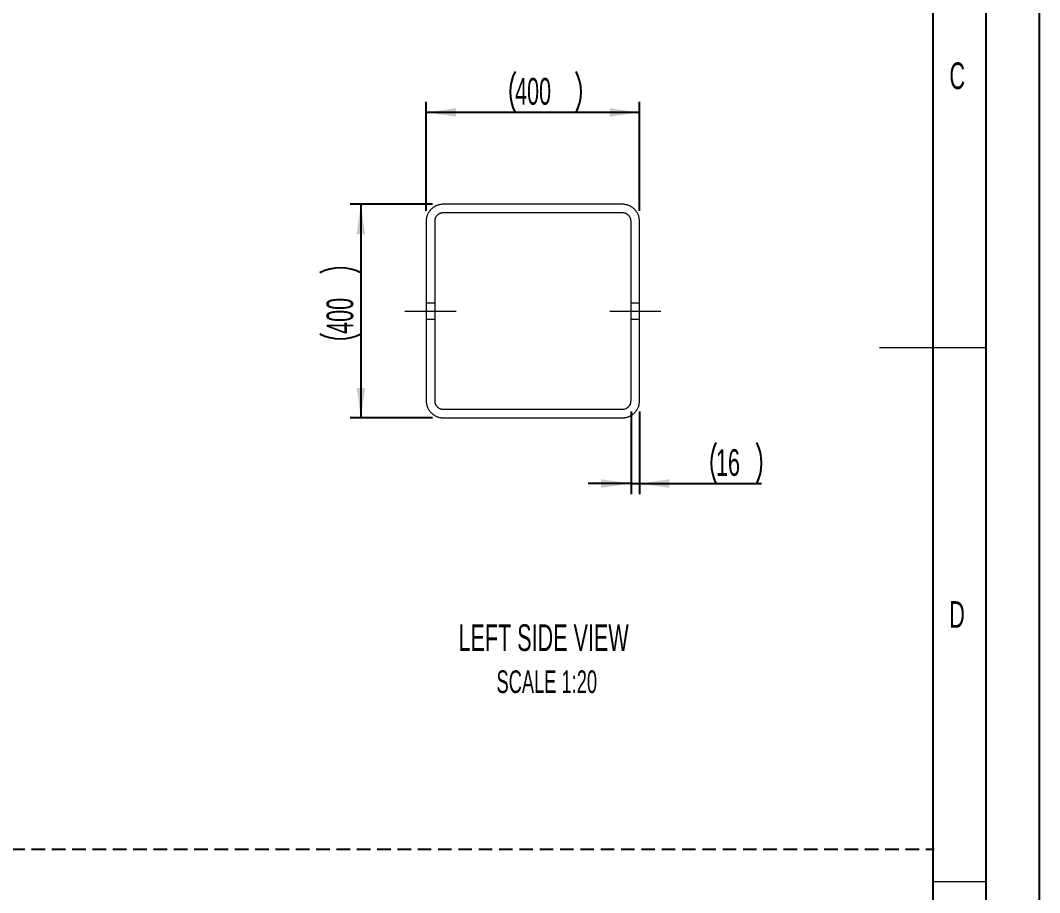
# Paper-space layout 'Sheet4' of a CAD drawing. Header units: millimetres. Extents: x 0 to 420, y 0 to 300.
# Drawn here: x 324.5 to 420, y 97.4 to 179.2 of the extents above; entities that cross this region are included whole.
import ezdxf

# ---------------------------------------------------------------- set-up
doc = ezdxf.new("R2010")
doc.units = ezdxf.units.MM
doc.linetypes.add('CENTERX2', pattern=[20.32, 12.7, -2.54, 2.54, -2.54])
doc.linetypes.add('HIDDEN', pattern=[1.905, 1.27, -0.635])
for name, color, linetype in [('BORDER', 7, 'Continuous'), ('DASH', 7, 'HIDDEN'), ('DIMS', 7, 'Continuous')]:
    doc.layers.add(name, color=color, linetype=linetype)
doc.styles.add('SLDTEXTSTYLE0', font='TXT', dxfattribs={"width": 0.605})
doc.dimstyles.new('SLDDIMSTYLE6', dxfattribs={"dimtxt": 2.5, "dimasz": 2.8, "dimexe": 0, "dimexo": 0.0625, "dimtad": 1, "dimdec": 0, "dimlfac": 20, "dimrnd": 1e-09, "dimzin": 12, "dimdsep": 46, "dimtxsty": 'SLDTEXTSTYLE0', "dimsah": 1, "dimcen": 0.09, "dimadec": 0, "dimazin": 3, "dimtfac": 1, "dimtdec": 0, "dimtofl": 0, "dimtmove": 0, "dimatfit": 3, "dimfxl": 1, "dimfrac": 2, "dimtolj": 1, "dimtzin": 12, "dimarcsym": 0})
doc.dimstyles.new('SLDDIMSTYLE7', dxfattribs={"dimtxt": 2.5, "dimasz": 2.8, "dimexe": 0, "dimexo": 0.0625, "dimtad": 1, "dimdec": 0, "dimlfac": 20, "dimrnd": 1e-09, "dimzin": 12, "dimdsep": 46, "dimtxsty": 'SLDTEXTSTYLE0', "dimsah": 1, "dimcen": 0.09, "dimadec": 0, "dimazin": 3, "dimtfac": 1, "dimtdec": 0, "dimtmove": 0, "dimatfit": 0, "dimfxl": 1, "dimfrac": 2, "dimtolj": 1, "dimtzin": 12, "dimarcsym": 0})

# ---------------------------------------------------------------- blocks, each defined once
blk = doc.blocks.new('_D_101')
at = {"layer": 'DIMS', "transparency": 16777216}
for p, q in [((362.505, 161.332), (362.505, 171.541)), ((382.505, 161.332), (382.505, 171.541)), ((382.505, 170.541), (362.505, 170.541))]:
    blk.add_line(p, q, dxfattribs=at)
for centre, start, end in [((374.675, 172.46), 153.43495, 206.56505), ((372.73, 172.46), 333.43495, 26.56505)]:
    blk.add_arc(centre, 4.29, start, end, dxfattribs=at)
for points in [[(362.505, 170.541), (365.305, 170.141), (365.305, 170.941)], [(382.505, 170.541), (379.705, 170.941), (379.705, 170.141)]]:
    blk.add_solid(points, dxfattribs=at)
at = {"layer": 'DIMS', "transparency": 16777216, "insert": (370.838, 173.764), "char_height": 2.5, "attachment_point": 1, "style": 'SLDTEXTSTYLE0'}
blk.add_mtext('400', dxfattribs=at)
blk = doc.blocks.new('_D_102')
at = {"layer": 'DIMS', "transparency": 16777216}
for p, q in [((363.105, 161.932), (355.391, 161.932)), ((356.391, 161.932), (356.391, 141.932)), ((363.105, 141.932), (355.391, 141.932))]:
    blk.add_line(p, q, dxfattribs=at)
for centre, start, end in [((354.473, 151.682), 63.43495, 116.56505), ((354.473, 153.626), 243.43495, 296.56505)]:
    blk.add_arc(centre, 4.29, start, end, dxfattribs=at)
for points in [[(356.391, 161.932), (355.991, 159.132), (356.791, 159.132)], [(356.391, 141.932), (356.791, 144.732), (355.991, 144.732)]]:
    blk.add_solid(points, dxfattribs=at)
at = {"layer": 'DIMS', "transparency": 16777216, "insert": (353.169, 149.789), "char_height": 2.5, "attachment_point": 1, "rotation": 90, "style": 'SLDTEXTSTYLE0'}
blk.add_mtext('400', dxfattribs=at)
blk = doc.blocks.new('_D_103')
at = {"layer": 'DIMS', "transparency": 16777216}
for p, q in [((381.705, 142.532), (381.705, 134.767)), ((382.505, 142.532), (382.505, 134.767)), ((381.705, 135.767), (377.705, 135.767)), ((381.705, 135.767), (382.505, 135.767)), ((382.505, 135.767), (393.94, 135.767))]:
    blk.add_line(p, q, dxfattribs=at)
for centre, start, end in [((393.505, 137.685), 153.43495, 206.56505), ((389.651, 137.685), 333.43495, 26.56505)]:
    blk.add_arc(centre, 4.29, start, end, dxfattribs=at)
for points in [[(381.705, 135.767), (378.905, 136.167), (378.905, 135.367)], [(382.505, 135.767), (385.305, 135.367), (385.305, 136.167)]]:
    blk.add_solid(points, dxfattribs=at)
at = {"layer": 'DIMS', "transparency": 16777216, "insert": (389.668, 138.99), "char_height": 2.5, "attachment_point": 1, "style": 'SLDTEXTSTYLE0'}
blk.add_mtext('16', dxfattribs=at)

psp = doc.layouts.new('Sheet4')

# ---------------------------------------------------------------- linework, layer by layer
at = {"color": 7, "linetype": 'Continuous', "lineweight": 18}
for p, q in [((380.9053403, 161.9317384), (364.1053403, 161.9317384)), ((380.9053403, 161.1317384), (364.1053403, 161.1317384)), ((362.5053403, 160.3317384), (362.5053403, 143.5317384)), ((363.3053403, 160.3317384), (363.3053403, 143.5317384)), ((381.7053403, 143.5317384), (381.7053403, 160.3317384)), ((382.5053403, 143.5317384), (382.5053403, 160.3317384)), ((364.1053403, 142.7317384), (380.9053403, 142.7317384)), ((364.1053403, 141.9317384), (380.9053403, 141.9317384))]:
    psp.add_line(p, q, dxfattribs=at)
at = {"color": 7, "linetype": 'HIDDEN', "lineweight": 18}
for p, q in [((363.3053403, 152.6817384), (362.5053403, 152.6817384)), ((382.5053403, 152.6817384), (381.7053403, 152.6817384)), ((362.5053403, 151.1817384), (363.3053403, 151.1817384)), ((381.7053403, 151.1817384), (382.5053403, 151.1817384))]:
    psp.add_line(p, q, dxfattribs=at)
at = {"color": 7, "linetype": 'Continuous', "lineweight": 18}
for points, knots in [([(364.1053403, 161.9317384), (364.0456288, 161.9317384), (363.9865352, 161.9283981), (363.8700024, 161.9154218), (363.8124792, 161.9057843), (363.7272786, 161.8867034), (363.6989824, 161.8795483), (363.6431132, 161.8637921), (363.6156597, 161.85523), (363.5346622, 161.8275933), (363.4824768, 161.8065749), (363.4066978, 161.7714168), (363.3818559, 161.7590906), (363.3329841, 161.7332483), (363.3088992, 161.7196961), (363.2385791, 161.6777345), (363.1940677, 161.6479337), (363.0668801, 161.5535206), (362.9904838, 161.4839476), (362.904348, 161.3892228), (362.8876133, 161.3699012), (362.8553747, 161.3308515), (362.8398296, 161.311079), (362.7948473, 161.2510368), (362.7670586, 161.2100443), (362.6899261, 161.0842539), (362.6467594, 160.9966648), (362.6028916, 160.8824171), (362.5946129, 160.8592827), (362.5791715, 160.8127883), (362.5720071, 160.7894323), (362.5521577, 160.7190387), (362.5411132, 160.6716758), (362.5233595, 160.5760754), (362.5166504, 160.527838), (362.5098933, 160.4548105), (362.508193, 160.4303561), (362.5059164, 160.3812193), (362.5053403, 160.3564785), (362.5053403, 160.3317384)], [0, 0, 0, 0, 0.0625, 0.0625, 0.125, 0.125, 0.15625, 0.15625, 0.1875, 0.1875, 0.25, 0.25, 0.28125, 0.28125, 0.3125, 0.3125, 0.375, 0.375, 0.5, 0.5, 0.53125, 0.53125, 0.5625, 0.5625, 0.625, 0.625, 0.75, 0.75, 0.78125, 0.78125, 0.8125, 0.8125, 0.875, 0.875, 0.9375, 0.9375, 0.96875, 0.96875, 1, 1, 1, 1]), ([(382.5053403, 160.3317384), (382.5053403, 160.4300327), (382.4963587, 160.5272329), (382.4696305, 160.6714228), (382.4584399, 160.7193827), (382.4318976, 160.8134116), (382.4165411, 160.8595969), (382.3642977, 160.9957365), (382.3213009, 161.0832937), (382.2438042, 161.2097812), (382.2157273, 161.2512145), (382.1551305, 161.3320259), (382.1229026, 161.3710294), (382.0202643, 161.4838148), (381.9439925, 161.5534293), (381.8157694, 161.648534), (381.7705062, 161.6787551), (381.6769076, 161.7344678), (381.6283791, 161.7601286), (381.527608, 161.8068202), (381.4753675, 161.8278535), (381.3939014, 161.8555923), (381.3661552, 161.8642156), (381.3104537, 161.8798728), (381.2824044, 161.8869427), (381.1411602, 161.9184942), (381.0250081, 161.9317384), (380.9053403, 161.9317384)], [0, 0, 0, 0, 0.125, 0.125, 0.1875, 0.1875, 0.25, 0.25, 0.375, 0.375, 0.4375, 0.4375, 0.5, 0.5, 0.625, 0.625, 0.6875, 0.6875, 0.75, 0.75, 0.8125, 0.8125, 0.84375, 0.84375, 0.875, 0.875, 1, 1, 1, 1]), ([(364.1053403, 161.1317384), (364.0906892, 161.1317384), (364.0759373, 161.1313314), (364.0467527, 161.129724), (364.032259, 161.128525), (363.9890656, 161.1237734), (363.9606529, 161.1190695), (363.9185919, 161.1097687), (363.9046648, 161.1062934), (363.8769967, 161.0985926), (363.8632362, 161.0943577), (363.822774, 161.0807155), (363.7967075, 161.0703293), (363.7462511, 161.0471583), (363.7218617, 161.0343726), (363.6746871, 161.0064891), (363.6520073, 160.9914367), (363.5875514, 160.9439028), (363.5488623, 160.9088063), (363.4791888, 160.8323475), (363.4489942, 160.7918273), (363.4100565, 160.728221), (363.3981319, 160.7065275), (363.3763492, 160.6621662), (363.3664783, 160.6394427), (363.3403368, 160.5708317), (363.327339, 160.5242108), (363.3142123, 160.4529795), (363.3109056, 160.4290179), (363.3064676, 160.380649), (363.3053403, 160.3561183), (363.3053403, 160.3317384)], [0, 0, 0, 0, 0.03125, 0.03125, 0.0625, 0.0625, 0.125, 0.125, 0.15625, 0.15625, 0.1875, 0.1875, 0.25, 0.25, 0.3125, 0.3125, 0.375, 0.375, 0.5, 0.5, 0.625, 0.625, 0.6875, 0.6875, 0.75, 0.75, 0.875, 0.875, 0.9375, 0.9375, 1, 1, 1, 1]), ([(381.7053403, 160.3317384), (381.7053403, 160.3802441), (381.7009653, 160.4283899), (381.6878066, 160.5000733), (381.6822836, 160.5239779), (381.6691046, 160.5710311), (381.6614642, 160.594169), (381.6354163, 160.6624374), (381.6139132, 160.7064322), (381.5750359, 160.7700597), (381.5609659, 160.7908724), (381.5304258, 160.8316555), (381.5140739, 160.8514536), (381.4621537, 160.9084539), (381.4235807, 160.9435367), (381.3589257, 160.9912669), (381.3360994, 161.0064209), (381.2889547, 161.0342979), (381.2645682, 161.0470893), (381.2140865, 161.0702824), (381.187992, 161.0806851), (381.1474577, 161.0943539), (381.1336593, 161.0986011), (381.1058725, 161.1063317), (381.0918992, 161.1098148), (381.021634, 161.1253312), (380.9641617, 161.1317384), (380.9053403, 161.1317384)], [0, 0, 0, 0, 0.125, 0.125, 0.1875, 0.1875, 0.25, 0.25, 0.375, 0.375, 0.4375, 0.4375, 0.5, 0.5, 0.625, 0.625, 0.6875, 0.6875, 0.75, 0.75, 0.8125, 0.8125, 0.84375, 0.84375, 0.875, 0.875, 1, 1, 1, 1]), ([(362.5053403, 143.5317384), (362.5053403, 143.4323717), (362.5145118, 143.3351492), (362.5498463, 143.1446709), (362.5760122, 143.0514162), (362.6196614, 142.9373013), (362.628943, 142.9146017), (362.6486377, 142.8694512), (362.6590397, 142.8470333), (362.6916755, 142.7807538), (362.7154178, 142.7376718), (362.7926306, 142.6116854), (362.8520128, 142.5320074), (362.9542418, 142.4192883), (362.990527, 142.3828556), (363.0486344, 142.3300489), (363.0685486, 142.312822), (363.109236, 142.2793526), (363.1300466, 142.2630755), (363.2364966, 142.1840131), (363.329204, 142.1280846), (363.4566097, 142.0688856), (363.4826078, 142.0576266), (363.535134, 142.036524), (363.5617361, 142.0266452), (363.6425836, 141.9990611), (363.6978667, 141.9834001), (363.7830286, 141.9642685), (363.8117897, 141.9586198), (363.8700988, 141.9488501), (363.8995545, 141.9447522), (363.9876459, 141.9349793), (364.0464535, 141.9317384), (364.1053403, 141.9317384)], [0, 0, 0, 0, 0.125, 0.125, 0.25, 0.25, 0.28125, 0.28125, 0.3125, 0.3125, 0.375, 0.375, 0.5, 0.5, 0.5625, 0.5625, 0.59375, 0.59375, 0.625, 0.625, 0.75, 0.75, 0.78125, 0.78125, 0.8125, 0.8125, 0.875, 0.875, 0.90625, 0.90625, 0.9375, 0.9375, 1, 1, 1, 1]), ([(363.3053403, 143.5317384), (363.3053403, 143.4826628), (363.3098167, 143.4344476), (363.3272525, 143.3396376), (363.3402113, 143.2930429), (363.3663291, 143.2243917), (363.3762125, 143.2016067), (363.3980451, 143.1571081), (363.4099755, 143.1354006), (363.4488281, 143.071896), (363.4787766, 143.0316999), (363.5304091, 142.9748638), (363.548746, 142.9564986), (363.587908, 142.9210324), (363.6085492, 142.9041128), (363.6730827, 142.8564503), (363.7198105, 142.8285107), (363.7836662, 142.7991243), (363.7967051, 142.7935351), (363.8229682, 142.7830958), (363.8362382, 142.7782237), (363.8764664, 142.7646544), (363.9038417, 142.7570008), (363.9597491, 142.7445769), (363.988281, 142.7398056), (364.0320132, 142.734971), (364.0467771, 142.7337495), (364.0761123, 142.7321375), (364.090744, 142.7317384), (364.1053403, 142.7317384)], [0, 0, 0, 0, 0.125, 0.125, 0.25, 0.25, 0.3125, 0.3125, 0.375, 0.375, 0.5, 0.5, 0.5625, 0.5625, 0.625, 0.625, 0.75, 0.75, 0.78125, 0.78125, 0.8125, 0.8125, 0.875, 0.875, 0.9375, 0.9375, 0.96875, 0.96875, 1, 1, 1, 1]), ([(380.9053403, 141.9317384), (380.9640739, 141.9317384), (381.0228863, 141.9349622), (381.1112262, 141.9447636), (381.140641, 141.9488627), (381.1985508, 141.9585602), (381.2271666, 141.9641707), (381.3120378, 141.9832037), (381.3673198, 141.9988209), (381.4483999, 142.0264472), (381.4751637, 142.0363761), (381.527887, 142.0575462), (381.5536999, 142.0687252), (381.6295904, 142.1039523), (381.6781252, 142.1296847), (381.7481114, 142.1714169), (381.7709693, 142.1858514), (381.8157733, 142.2157456), (381.8377599, 142.2312357), (381.9449961, 142.3108643), (382.0211488, 142.3805518), (382.1233455, 142.4929756), (382.1553795, 142.5317804), (382.2004991, 142.5919554), (382.2150493, 142.6123423), (382.2431777, 142.6537759), (382.2567354, 142.6747973), (382.3216024, 142.7806916), (382.3646741, 142.8685432), (382.4169177, 143.0049515), (382.432255, 143.0511973), (382.4521161, 143.121761), (382.4582214, 143.1455263), (382.4693136, 143.1932312), (382.474297, 143.2171446), (382.4964383, 143.3370158), (382.5053403, 143.4338847), (382.5053403, 143.5317384)], [0, 0, 0, 0, 0.0625, 0.0625, 0.09375, 0.09375, 0.125, 0.125, 0.1875, 0.1875, 0.21875, 0.21875, 0.25, 0.25, 0.3125, 0.3125, 0.34375, 0.34375, 0.375, 0.375, 0.5, 0.5, 0.5625, 0.5625, 0.59375, 0.59375, 0.625, 0.625, 0.75, 0.75, 0.8125, 0.8125, 0.84375, 0.84375, 0.875, 0.875, 1, 1, 1, 1]), ([(380.9053403, 142.7317384), (380.9343991, 142.7317384), (380.9633183, 142.7333169), (381.00649, 142.7380267), (381.020846, 142.7399877), (381.0494884, 142.7446984), (381.0638278, 142.7474606), (381.1345547, 142.7630911), (381.1880838, 142.7812843), (381.2643033, 142.8162477), (381.2889837, 142.8291985), (381.3359631, 142.8569728), (381.3584137, 142.8718622), (381.401382, 142.9035228), (381.4218991, 142.9202947), (381.4610729, 142.9556675), (381.4794605, 142.9740242), (381.531325, 143.0309596), (381.561535, 143.0713878), (381.6007947, 143.1355419), (381.6127936, 143.157416), (381.6344944, 143.2016753), (381.6442367, 143.2241257), (381.6702584, 143.2924185), (381.6833667, 143.3392328), (381.7010021, 143.4352716), (381.7053403, 143.4834335), (381.7053403, 143.5317384)], [0, 0, 0, 0, 0.0625, 0.0625, 0.09375, 0.09375, 0.125, 0.125, 0.25, 0.25, 0.3125, 0.3125, 0.375, 0.375, 0.4375, 0.4375, 0.5, 0.5, 0.625, 0.625, 0.6875, 0.6875, 0.75, 0.75, 0.875, 0.875, 1, 1, 1, 1])]:
    psp.add_open_spline(points, degree=3, knots=knots, dxfattribs=at)
at = {"layer": 'BORDER'}
for p, q in [((420, 0), (420, 297)), ((415, 5), (415, 292))]:
    psp.add_line(p, q, dxfattribs=at)
at = {"layer": 'BORDER', "lineweight": 25}
psp.add_line((410, 287), (410, 10), dxfattribs=at)
at = {"layer": 'BORDER', "color": 7, "linetype": 'Continuous', "lineweight": 18}
for p, q in [((405, 148.5), (415, 148.5)), ((410, 98.5), (415, 98.5))]:
    psp.add_line(p, q, dxfattribs=at)
at = {"layer": 'DASH'}
psp.add_line((192.1761565, 101.5139232), (410.1306236, 101.5139232), dxfattribs=at)
at = {"layer": 'DIMS', "linetype": 'CENTERX2', "lineweight": 18, "ltscale": 10}
for p, q in [((360.5053403, 151.9317384), (365.3053403, 151.9317384)), ((379.7053403, 151.9317384), (384.5053403, 151.9317384))]:
    psp.add_line(p, q, dxfattribs=at)

# ---------------------------------------------------------------- texts
at = {"layer": 'BORDER', "char_height": 2.5, "attachment_point": 1, "style": 'SLDTEXTSTYLE0'}
for s, insert in [('C', (411.5468506, 175.2205752)), ('D', (411.5308475, 124.7519666))]:
    psp.add_mtext(s, dxfattribs=dict(at, insert=insert))
at = {"layer": 'DIMS', "attachment_point": 2, "style": 'SLDTEXTSTYLE0'}
for s, insert, char_height in [('LEFT SIDE VIEW', (373.5115935, 122.5809958), 2.5), ('SCALE 1:20', (373.812807, 118.264631), 2.11666667)]:
    psp.add_mtext(s, dxfattribs=dict(at, insert=insert, char_height=char_height))

# ---------------------------------------------------------------- dimensions: what is measured, and where the dimension line sits
at = {"layer": 'DIMS'}
for base, p1, p2, dimstyle, picture, middle in [((362.5053403, 170.5414302), (382.5053403, 160.3317384), (362.5053403, 160.3317384), 'SLDDIMSTYLE6', '_D_101', (373.7025643, 170.5414302)), ((382.5053403, 135.7670265), (381.7053403, 143.5317384), (382.5053403, 143.5317384), 'SLDDIMSTYLE7', '_D_103', (391.5778759, 135.7670265))]:
    dim = psp.add_linear_dim(base=base, p1=p1, p2=p2, text='(<>)', dimstyle=dimstyle, dxfattribs=at)
    dim.commit()
    dim.dimension.update_dxf_attribs({"geometry": picture, "text_midpoint": middle, "dimtype": 160})
dim = psp.add_linear_dim(base=(356.3914082, 141.9317384), p1=(364.1053403, 161.9317384), p2=(364.1053403, 141.9317384), angle=90, text='(<>)', dimstyle='SLDDIMSTYLE6', dxfattribs=at)
dim.commit()
dim.dimension.update_dxf_attribs({"geometry": '_D_102', "text_midpoint": (356.3914082, 152.654017), "dimtype": 160})

doc.saveas('drawing.dxf')
